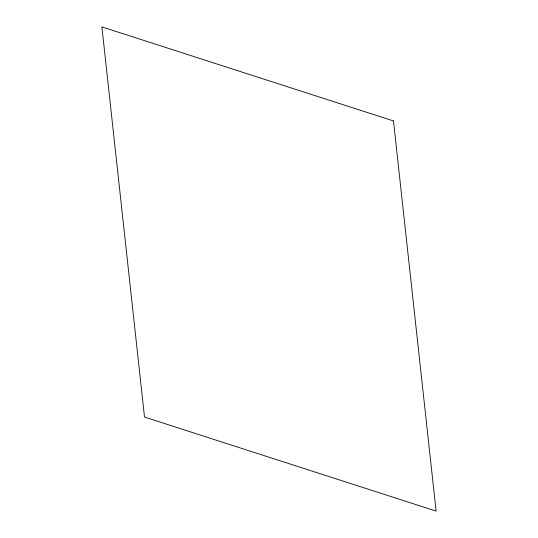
<?xml version="1.0" encoding="UTF-8"?>
<svg xmlns="http://www.w3.org/2000/svg" width="538" height="538" viewBox="0 0 538 538"><rect width="100%" height="100%" fill="white"/><g stroke="black" fill="none" stroke-linecap="round" stroke-linejoin="round"><path stroke-width="0.81" d="M393.493 120.936L101.897 26.9L144.507 417.064L436.103 511.1L393.493 120.936"/></g></svg>
